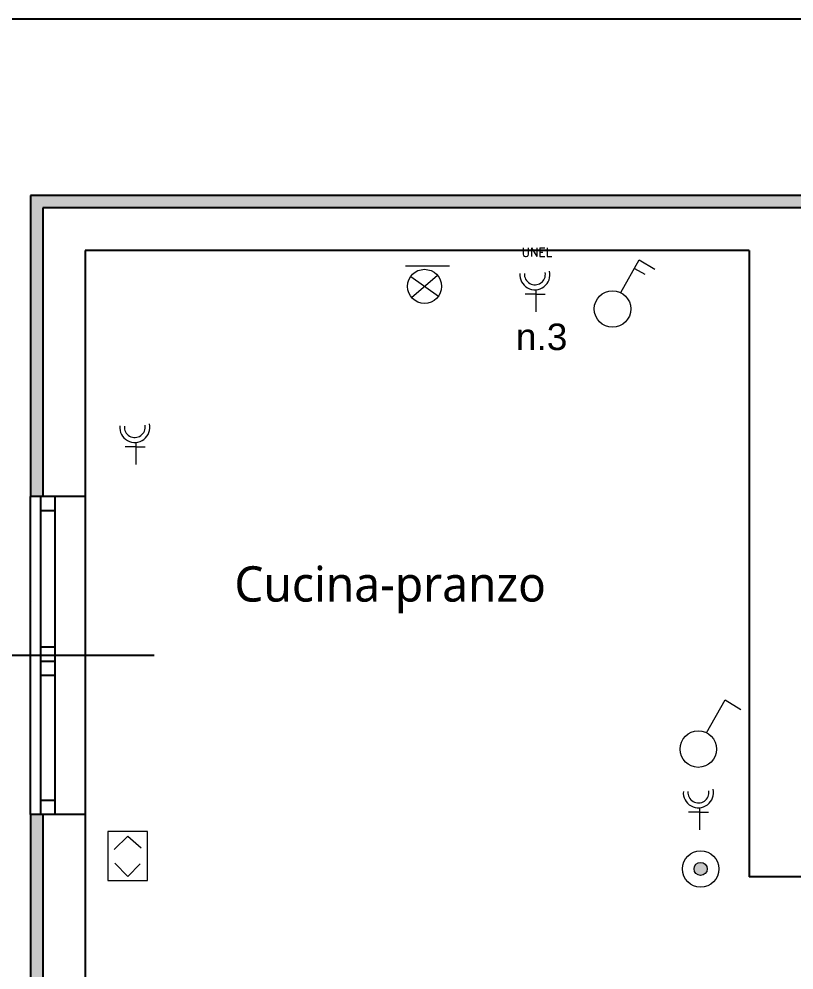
# Model space of a CAD drawing. Header units: millimetres. Extents: x 2622 to 2811, y 687 to 801.
# Drawn here: x 2654.64 to 2659.02, y 703.32 to 708.71 of the extents above; entities that cross this region are included whole.
import ezdxf

# ---------------------------------------------------------------- set-up
doc = ezdxf.new("R2010")
doc.units = ezdxf.units.MM
for name, color, linetype, lineweight in [('ARREDO', 5, 'Continuous', 13), ('COSTRUZIONI', 10, 'Continuous', 9), ('scale', 2, 'Continuous', 13), ('solid', 252, 'Continuous', 9)]:
    doc.layers.add(name, color=color, linetype=linetype, lineweight=lineweight)
for name, color, linetype in [('Muri', 3, 'Continuous'), ('Sottile', 5, 'Continuous'), ('Verde', 84, 'Continuous')]:
    doc.layers.add(name, color=color, linetype=linetype)
doc.styles.add('ROMNANS', font='romans.shx')
doc.styles.get("Standard").update_dxf_attribs({"font": 'arial.ttf'})
doc.styles.add('STYLE2', font='l_10646.ttf')

msp = doc.modelspace()

# ---------------------------------------------------------------- hatches: boundary and pattern name
at = {"layer": 'solid'}
msp.add_hatch(color=256, dxfattribs=at).paths.add_polyline_path([(2658.4572, 703.8962, 1), (2658.5318, 703.8962, 1)])
at = {"layer": 'Verde'}
h = msp.add_hatch(dxfattribs=at)
h.set_pattern_fill('HONEY', color=252, scale=0.0097)
h.set_pattern_definition([(0, (-147.88715, -234.61575), (0.04619625, 0.02667141726), [0.0307975, -0.061595]), (120, (-147.88715, -234.61575), (-0.0461962499, 0.02667141743), [0.0307975, -0.061595]), (60, (-147.88715, -234.61575), (1e-10, 0.05334283469), [-0.061595, 0.0307975])])
h.paths.add_polyline_path([(2659.5932, 707.7087), (2659.872, 707.7087), (2659.872, 707.6387), (2659.5932, 707.6387)])
h.paths.add_polyline_path([(2659.7629, 697.3587), (2659.7629, 697.4287), (2659.5932, 697.4287), (2659.5932, 697.3587)])
h.paths.add_polyline_path([(2660.7129, 697.4287), (2660.7129, 697.3587), (2661.3501, 697.3587), (2661.3501, 697.4287)])
h.paths.add_polyline_path([(2654.7001, 706.0046), (2654.7701, 706.0046), (2654.7701, 707.6387), (2659.5932, 707.6387), (2659.5932, 707.7087), (2654.7001, 707.7087), (2654.7001, 705.8456)])
h.paths.add_polyline_path([(2663.7569, 707.7087), (2663.7569, 707.6387), (2667.9273, 707.6387), (2667.991, 707.7087)])
h.paths.add_polyline_path([(2659.872, 707.6387), (2659.872, 707.7087), (2659.872, 707.7087), (2659.872, 707.6387)])
h.paths.add_polyline_path([(2667.9301, 706.0287), (2668.0001, 706.0287), (2668.0001, 707.7087), (2667.991, 707.7087), (2667.9301, 707.6387)])
h.paths.add_polyline_path([(2667.9301, 703.376), (2668.0001, 703.376), (2668.0001, 705.0287), (2667.9301, 705.0287)])
h.paths.add_polyline_path([(2668.0001, 698.0454), (2667.9301, 698.0454), (2667.9301, 697.4287), (2668.0001, 697.3587)])
h.paths.add_polyline_path([(2662.1488, 697.3587), (2662.6944, 697.3587), (2662.6944, 697.4287), (2661.3501, 697.4287), (2661.3501, 697.3587)])
h.paths.add_polyline_path([(2664.4944, 697.4287), (2664.4944, 697.3587), (2668.0001, 697.3587), (2667.9301, 697.4287)])
h.paths.add_polyline_path([(2667.9301, 698.6513), (2668.0001, 698.6513), (2668.0001, 702.476), (2667.9301, 702.476)])
h.paths.add_polyline_path([(2668.0001, 698.0513), (2667.9301, 698.0513), (2667.9301, 698.0454), (2668.0001, 698.0454)])
h = msp.add_hatch(dxfattribs=at)
h.set_pattern_fill('HONEY', color=252, scale=0.0097)
h.set_pattern_definition([(0, (-32.76826, -87.154104), (0.04619625, 0.02667141726), [0.0307975, -0.061595]), (120, (-32.76826, -87.154104), (-0.0461962499, 0.02667141743), [0.0307975, -0.061595]), (60, (-32.76826, -87.154104), (1e-10, 0.0533428347), [-0.061595, 0.0307975])])
h.paths.add_polyline_path([(2657.9396, 697.4287), (2657.9396, 697.3587), (2659.5932, 697.3587), (2659.5932, 697.4287)])
h.paths.add_polyline_path([(2654.7701, 699.4878), (2654.7001, 699.4878), (2654.7001, 697.3587), (2656.1396, 697.3587), (2656.1396, 697.4287), (2654.7701, 697.4287)])
h.paths.add_polyline_path([(2654.7701, 704.2046), (2654.7001, 704.2046), (2654.7001, 701.2869), (2654.7701, 701.2869)])
h.paths.add_polyline_path([(2654.7001, 705.4087), (2654.7091, 705.4087), (2654.7001, 705.4177)])

# ---------------------------------------------------------------- linework, layer by layer
for p, q in [((2669.0001, 708.7087), (2651.3001, 708.7087)), ((2654.7001, 704.2046), (2654.7001, 706.0046)), ((2655.0101, 706.0046), (2655.0101, 704.2046))]:
    msp.add_line(p, q)
at = {"layer": 'ARREDO', "color": 240, "true_color": 0xed1f24}
for p, q in [((2658.0421, 707.1594), (2658.1474, 707.3454)), ((2658.1474, 707.3454), (2658.2363, 707.2921)), ((2656.8245, 707.3119), (2657.0728, 707.3119)), ((2658.1197, 707.2965), (2658.1791, 707.2631)), ((2656.8538, 707.2516), (2657.0099, 707.1385)), ((2656.8584, 707.1326), (2657.0053, 707.2574)), ((2657.5624, 707.1509), (2657.501, 707.1509)), ((2657.5624, 707.1759), (2657.5623, 707.0511)), ((2657.5624, 707.1509), (2657.6144, 707.1509)), ((2655.2972, 706.2866), (2655.2359, 706.2866)), ((2655.2972, 706.3115), (2655.2972, 706.1868)), ((2655.2972, 706.2866), (2655.3493, 706.2866)), ((2658.5277, 704.667), (2658.633, 704.8529)), ((2658.633, 704.8529), (2658.7219, 704.7996)), ((2658.488, 704.2424), (2658.4879, 704.1176)), ((2658.488, 704.2174), (2658.4266, 704.2174)), ((2658.488, 704.2174), (2658.54, 704.2174)), ((2655.1743, 704.0066), (2655.2528, 704.0824)), ((2655.2528, 704.0824), (2655.3273, 704.0147)), ((2655.179, 703.9281), (2655.2528, 703.853)), ((2655.2528, 703.853), (2655.3226, 703.9241))]:
    msp.add_line(p, q, dxfattribs=at)
msp.add_lwpolyline([(2655.1384, 703.8311), (2655.3628, 703.8311), (2655.3628, 704.1085), (2655.1384, 704.1085)], close=True, dxfattribs=at)
for centre, radius in [((2656.9318, 707.195), 0.0964), ((2657.9959, 707.067), 0.1033), ((2658.4815, 704.5746), 0.1033), ((2658.4945, 703.8962), 0.1032), ((2658.4945, 703.8962), 0.0373)]:
    msp.add_circle(centre, radius, dxfattribs=at)
for centre, radius, start, end in [((2657.5563, 707.2609), 0.0853, 174.7562, 13.3496), ((2657.5564, 707.2629), 0.0593, 175.5219, 9.3492), ((2655.2912, 706.3966), 0.0853, 174.7562, 13.3496), ((2655.2913, 706.3986), 0.0593, 175.5219, 9.3492), ((2658.4819, 704.3275), 0.0853, 174.7562, 13.3496), ((2658.482, 704.3294), 0.0593, 175.5219, 9.3492)]:
    msp.add_arc(centre, radius, start, end, dxfattribs=at)
at = {"layer": 'Muri'}
for p, q in [((2654.7001, 707.7087), (2654.7001, 706.0046)), ((2659.872, 707.7087), (2654.7001, 707.7087)), ((2655.0101, 707.3987), (2655.0101, 706.0046)), ((2658.7701, 707.3987), (2655.0101, 707.3987)), ((2658.7701, 707.3987), (2658.7701, 703.8516)), ((2655.0101, 706.0046), (2654.7001, 706.0046)), ((2655.0101, 706.0046), (2654.7001, 706.0046)), ((2654.7001, 704.2046), (2654.7001, 701.2869)), ((2655.0101, 704.2046), (2654.7001, 704.2046)), ((2655.0101, 704.2046), (2654.7001, 704.2046)), ((2655.0101, 704.2046), (2655.0101, 701.2869)), ((2661.2402, 703.8516), (2658.7701, 703.8516))]:
    msp.add_line(p, q, dxfattribs=at)
at = {"layer": 'Sottile'}
for p, q in [((2654.7701, 707.6387), (2654.7701, 706.0046)), ((2659.872, 707.6387), (2654.7701, 707.6387)), ((2654.7601, 704.2046), (2654.7601, 706.0046)), ((2654.8401, 704.2046), (2654.8401, 706.0046)), ((2654.8401, 705.9246), (2654.7601, 705.9246)), ((2654.7601, 705.1535), (2654.8401, 705.1535)), ((2655.4001, 705.1046), (2653.9001, 705.1046)), ((2654.7601, 705.0735), (2654.8401, 705.0735)), ((2654.7601, 704.9935), (2654.8401, 704.9935)), ((2654.8401, 704.2846), (2654.7601, 704.2846)), ((2654.7701, 704.2046), (2654.7701, 701.2869))]:
    msp.add_line(p, q, dxfattribs=at)

# ---------------------------------------------------------------- texts
at = {"insert": (2656.7369, 705.4763), "char_height": 0.2, "width": 3.508995, "attachment_point": 5, "style": 'STYLE2'}
msp.add_mtext('Cucina-pranzo', dxfattribs=at)
at = {"layer": 'COSTRUZIONI', "linetype": 'Continuous', "insert": (2657.449, 706.9842), "char_height": 0.15, "width": 0.528043, "attachment_point": 1}
msp.add_mtext('n.3', dxfattribs=at)
at = {"layer": 'scale', "insert": (2657.4821, 707.4132), "char_height": 0.05, "width": 0.079945, "attachment_point": 1, "style": 'ROMNANS'}
msp.add_mtext(' UNEL', dxfattribs=at)

doc.saveas('drawing.dxf')
